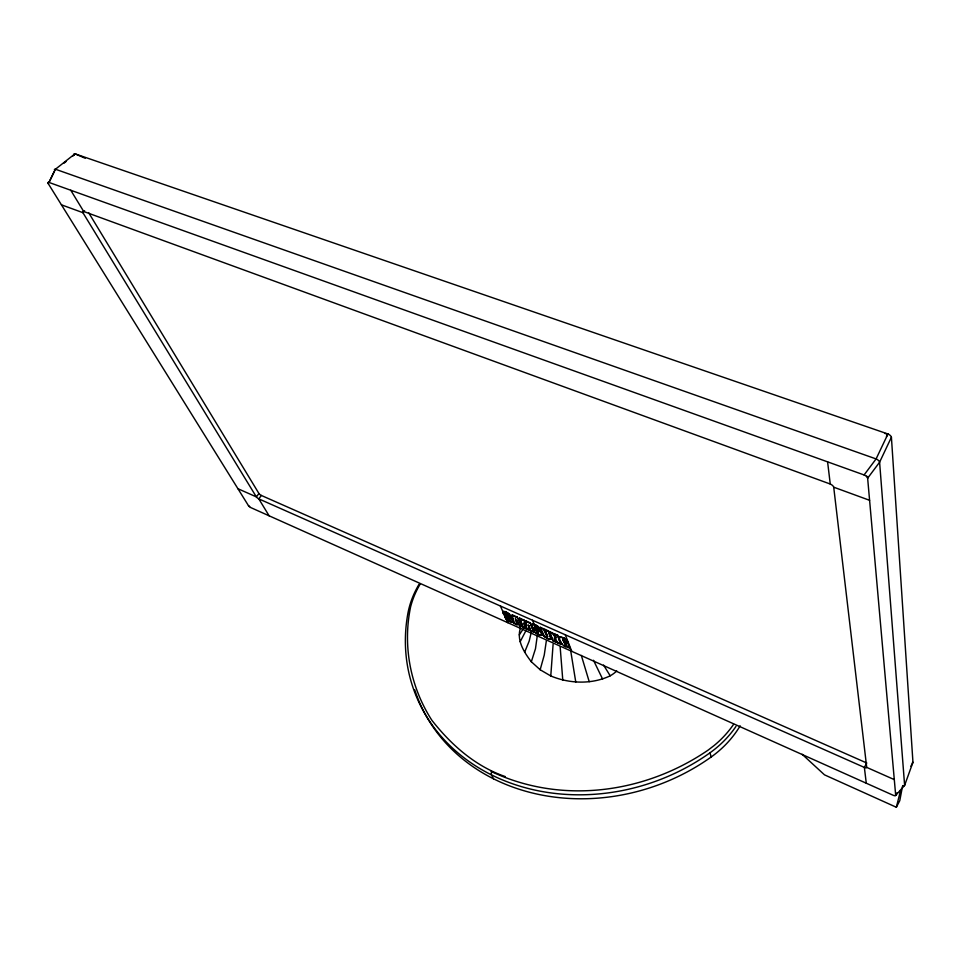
<?xml version="1.0" encoding="UTF-8"?>
<svg xmlns="http://www.w3.org/2000/svg" width="961" height="961" viewBox="0 0 961 961"><rect width="100%" height="100%" fill="white"/><g stroke="black" fill="none" stroke-linecap="round" stroke-linejoin="round"><path stroke-width="1.44" d="M491.011 771.202L491.792 771.755A2.691 0.997 -70.8 0 0 491.239 774.446L493.461 778.806M553.104 644.206L550.773 675.955C569.405 683.751 591.772 684.604 610.211 675.811A30.428 26.355 -20 0 0 616.77 670.958M533.583 629.587L536.791 631.017L538.46 633.251L537.103 630.536L533.583 629.587C533.739 633.779 545.776 638.476 540.358 631.809C538.496 631.761 532.778 624.746 536.634 627.341L536.046 628.422M541.992 635.221L541.067 631.785L535.397 626.344M504.705 616.698L507.84 618.103C514.495 624.878 503.732 615.52 502.795 611.893L504.861 611.436L509.919 614.463L510.723 616.95L506.027 614.055L511.72 619.316L513.03 622.272L507.6 620.41L504.705 616.698L508.153 617.635M538.46 633.251C538.244 629.863 531.661 628.95 531.793 624.806C534.304 623.004 540.214 626.884 539.818 629.911L535.085 626.824M532.382 626.812L532.106 624.326M537.379 635.053L535.469 648.759L531.337 661.757L540.154 669.745L550.773 675.955M544.815 629.299L548.311 630.848L550.977 638.765L548.851 639.101L544.022 636.218L540.334 627.305L543.818 628.854L547.77 636.675L544.815 629.299L547.362 637.227L543.506 629.335L540.022 627.785M531.337 661.757C524.093 652.411 516.321 640.146 520.49 627.869M546.341 640.843L544.238 655.126L540.154 669.745M902.523 786.194L899.772 800.669L896.349 807.252L824.49 774.842L802.099 754.241M531.109 632.939L529.199 641.047L524.598 652.303M896.349 807.252L900.529 790.591M525.775 630.945L520.165 641.756M54.693 170.505A3.279 1.153 41.4 0 1 55.45 169.232L74.97 153.808L887.94 433.988A4.108 2.09 28.4 0 1 891.412 437.231L879.615 462.181L867.639 478.206L895.688 795.336A3.123 1.069 28.5 0 1 893.31 795.324L250.881 507.636A2.475 0.733 36.4 0 1 248.491 505.702L48.302 183.707L48.242 182.35M885.021 433.519L887.94 433.988L876.096 458.926L864.095 474.95L49.047 182.458A3.291 1.141 41.2 0 0 48.302 183.707M567.398 646.765L570.185 648.531L567.711 646.285C563.554 648.351 558.425 640.266 559.734 636.602L565.44 638.669L568.287 642.453L564.455 641.371L567.975 642.933M559.242 637.455L559.734 636.602M49.119 182.013L54.08 171.791M49.047 182.458L55.45 169.232L876.096 458.926A4.132 2.042 28.6 0 1 879.603 462.169L904.625 785.365L895.796 795.3M523.12 629.071L519.276 634.885M895.688 795.336L897.069 792.693M910.884 766.253L912.95 762.289L891.412 437.231M886.45 436.546L887.94 433.988M566.209 646.861L567.711 646.285M568.311 643.786L564.191 641.948L568.311 643.786L570.185 648.531M566.353 644.951C563.675 644.146 561.452 635.653 564.443 640.074L566.329 644.675L565.909 645.504L562.942 639.918L563.41 638.657M559.422 637.083L564.155 637.84M564.131 640.555L563.735 638.849M555.098 638.969L555.878 642.14L554.245 638.116L557.692 642.945L560.743 644.314L557.488 634.933L554.245 634.116L555.866 638.14L552.275 633.239L549.344 631.942L552.587 632.758L556.179 637.66L554.557 633.635M561.488 643.281L560.84 641.864M561.837 643.798L562.329 644.375M567.819 642.549L565.44 638.669M565.032 642.813L566.041 645.432M563.771 645.588L565.536 646.609M565.909 645.504L566.329 644.675M560.743 644.314L557.488 634.933M559.386 638.14L559.554 636.975M557.692 642.945L555.422 638.837M546.725 638.14L547.878 638.705M548.851 639.101L550.881 638.993L550.737 636.819M550.665 639.245L551.218 638.188M555.878 642.14L552.971 640.843L549.656 631.461M542.22 633.083L540.334 627.305M541.019 635.401L542.304 634.74M541.68 635.413L542.316 634.284M543.121 635.089L542.521 632.602M543.482 635.617L543.421 634.608M544.022 636.218L543.794 635.137M550.437 637.299L548.311 630.848M544.743 636.855L544.322 635.738M545.668 637.503L545.055 636.374M536.598 628.482L540.13 629.431M539.818 629.911L538.4 626.812M535.469 632.554L538.941 634.716M537.812 631.581L533.811 628.458M538.208 632.062L538.124 631.101M540.094 635.161L541.331 634.921M531.793 624.806L532.442 624.121M532.13 624.602L533.055 624.133M524.466 623.677L526.172 628.854L523.649 622.98L527.421 629.419L529.547 630.356L528.826 625.779M532.742 624.614L533.932 624.362M525.787 620.842L526.472 625.155L525.787 620.842L530.268 622.836L533.727 632.23L530.736 630.897L529.006 625.611M532.814 627.437L533.295 627.977M533.619 624.842L535.049 624.806M535.061 626.98L535.541 626.296M535.145 627.269L535.806 626.38M534.736 625.287L536.334 625.431M533.835 630.176L533.896 629.119M534.28 631.089L534.148 629.695M538.088 627.293L537.475 626.128M525.006 622.656L524.093 620.085L519.649 618.115L523.18 627.521L526.172 628.854M517.126 624.806L515.336 618.428L519.505 625.875L522.916 626.788L517.102 616.986L512.165 614.788L514.027 623.425L517.126 624.806L516.357 620.506M523.18 627.521L519.649 618.115M533.727 632.23L530.268 622.836M527.421 629.419L524.718 623.797M519.505 625.875L521.883 626.32M526.472 625.155L524.093 620.085M508.741 619.893L508.633 618.716M509.258 619.136L509.162 618.175L508.321 619.184M508.97 620.073L509.054 619.413M508.765 621.154L511.192 622.247M509.618 619.821L509.57 618.656M510.771 618.367L506.339 613.574M511.312 618.86L511.084 617.887M511.72 619.316L511.624 618.379M512.093 619.821L512.033 618.836M512.742 621.022L512.405 619.352M512.73 622.476L513.33 621.335L513.03 622.272M522.604 627.257L517.102 616.986M514.027 623.425L513.246 618.872M502.795 611.893L505.954 611.869M504.357 615.076L505.186 615.076M506.027 614.055L506.363 613.418M505.642 612.349L507.216 612.493M506.123 614.343L506.747 613.442M506.687 614.067L507.204 613.755L507.564 615.545M506.339 614.752L507.204 613.755M504.957 617.286L505.018 616.229M507.024 615.496L507.588 614.403M510.723 616.95L508.345 613.178M505.426 618.199L505.27 616.818M505.942 618.956L507.6 620.41M502.783 612.385L503.42 611.22M503.083 613.238L503.876 614.535M248.491 505.702L249.644 506.579M88.64 212.657L258.929 493.498L256.359 496.885L237.932 488.717M866.269 783.215L864.371 767.431L866.75 762.998L261.368 495.468L258.797 498.867L269.116 515.805M84.604 210.747L82.898 212.669L61.432 204.825M72.976 156.018L74.97 153.808L85.241 158.265M63.858 163.262L66.153 161.448M513.33 621.803L512.405 621.995M895.135 795.516L895.964 795.023M491.792 771.755C562.053 804.801 645.131 793.33 708.305 749.988L714.119 745.532A100.328 88.304 -16.7 0 0 733.675 724.222M70.766 190.254L83.715 211.492L830.256 484.032A4.024 1.91 29.4 0 1 833.716 487.191L869.597 500.309M420.293 583.856A95.704 80.412 -24.5 0 0 410.611 606.811C402.515 645.804 410.299 686.755 431.837 720.233C451.069 744.787 475.383 766.301 505.246 776.572M83.715 211.492A3.243 1.129 40.7 0 0 82.898 212.669L256.359 496.885A2.523 0.757 36.5 0 0 258.797 498.867L864.371 767.431A3.135 1.093 28.9 0 0 866.714 767.383L894.295 779.611M511.853 615.256L516.79 617.455M519.336 618.596L523.781 620.566M525.475 621.323L529.955 623.317M544.503 629.779L547.998 631.341M554.245 634.116L557.176 635.425M508.934 615.533L511.036 616.469M515.372 623.413L517.438 624.338M523.493 627.04L526.472 628.374M527.733 628.938L529.847 629.887M532.046 630.86L534.04 631.761M553.284 640.362L556.191 641.66M558.005 642.465L561.056 643.834M536.022 625.911L537.163 626.608M506.903 612.962L508.033 613.647M563.843 638.32L565.128 639.149M866.666 476.103L868.011 477.701M610.211 675.811L603.568 665.084M517.042 620.434L519.12 624.157M602.595 679.031L593.49 660.279M500.405 606.019L507.804 622.692M530.736 630.897L528.178 624.89L529.547 630.356M532.502 620.253L534.256 624.458M549.344 631.942L552.971 640.843M565.272 634.789L571.783 651.342M589.213 681.697L581.333 655.426M735.994 726.396A102.563 90.31 -16.7 0 1 709.975 752.823L711.176 757.004A194.867 166.866 -19.3 0 1 414.768 689.89M575.771 682.058L570.558 649.9M827.589 461.845L830.256 484.032M833.716 487.191L866.714 767.383M560.167 647.041L562.786 680.112M709.975 752.823A195.708 167.262 -19.3 0 1 496.501 777.293A195.708 167.262 -19.3 0 1 407.8 613.875A97.842 82.25 -24.5 0 1 419.044 584.312M740.162 725.819A102.106 90.07 -16.7 0 1 711.176 757.004M261.368 495.468A2.523 0.769 36.5 0 1 258.929 493.498M864.095 474.95A4.156 2.018 28.8 0 1 867.639 478.206M902.835 785.581A3.111 1.081 28.4 0 0 904.625 785.365L912.95 762.289A3.099 1.117 28.2 0 1 912.409 762.698M74.177 155.105A3.255 1.189 41.6 0 1 74.97 153.808"/></g></svg>
